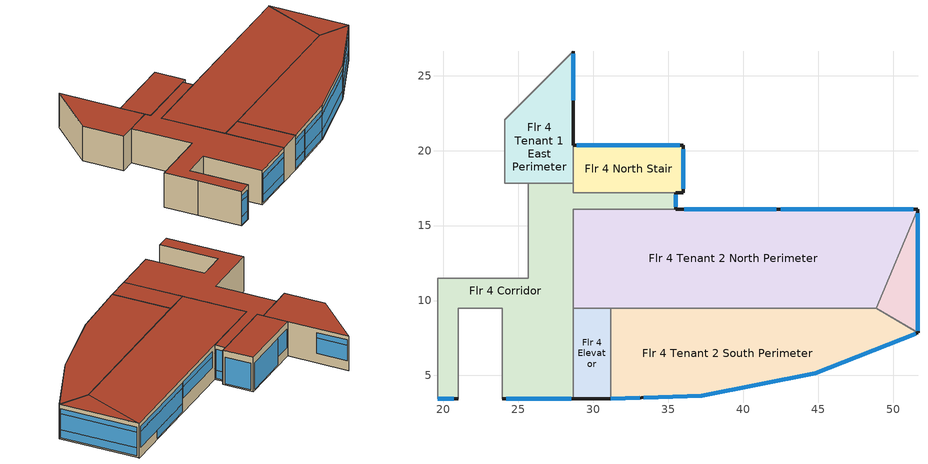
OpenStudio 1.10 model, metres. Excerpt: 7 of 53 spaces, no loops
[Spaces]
Flr 4 Tenant 2 South Perimeter
 floor to Flr 3 Tenant 2 East Perimeter: 48.87,9.5 51.66,7.85 50.78,7.5 z12.34
 floor to Flr 3 Tenant 2 South Perimeter: 31.19,9.5 48.87,9.5 50.78,7.5 44.8,5.14 37.24,3.65 31.19,3.46 z12.34
 floor to Flr 3 Elevator: 31.19,9.5 31.19,3.46 31.17,3.45 31.17,9.5 z12.34
 wall outside: 31.17,3.45 37.24,3.65 44.8,5.14 51.66,7.85 z12.34:16.04
 wall to Flr 4 Elevator: 31.17,9.5 31.17,3.45 z12.34:16.04
 wall to Flr 4 Tenant 2 North Perimeter: 48.87,9.5 31.17,9.5 z12.34:16.04
 wall to Flr 4 Tenant 2 East Perimeter: 51.66,7.85 48.87,9.5 z12.34:16.04
 window (GL-2 Glazing Proposed): 33.38,3.53 37.23,3.65 / 31.17,3.45 33.1,3.52 / 44.81,5.14 51.51,7.79 / 37.24,3.65 44.8,5.14 z13.36:15.04; 33.38,3.53 37.23,3.65 / 31.17,3.45 33.1,3.52 / 44.81,5.14 51.51,7.79 / 37.24,3.65 44.8,5.14 z15.04:15.6
 window (Glazing Spandrel Panel Proposed): 33.38,3.53 37.23,3.65 / 31.17,3.45 33.1,3.52 / 44.81,5.14 51.51,7.79 / 37.24,3.65 44.8,5.14 z12.5:13.35
 roof outside: 31.17,3.45 37.24,3.65 44.8,5.14 51.66,7.85 48.87,9.5 31.17,9.5 z16.04
Flr 4 Corridor
 floor to Flr 3 Corridor: 28.65,17.81 28.65,17.2 35.51,17.2 35.51,16.1 28.65,16.1 28.65,3.45 23.93,3.45 23.93,9.5 20.98,9.5 20.98,3.45 19.61,3.45 19.61,11.48 25.68,11.48 25.68,17.81 z12.34
 wall outside: 35.51,16.1 35.51,17.2 / 23.93,3.45 28.65,3.45 / 19.61,3.45 20.98,3.45 z12.34:16.04
 wall to Flr 4 Restroom: 25.68,17.81 25.68,11.48 19.61,11.48 z12.34:16.04
 wall to Flr 4 Tenant 1 East Perimeter: 28.65,17.81 25.68,17.81 z12.34:16.04
 wall to Flr 4 North Stair: 35.51,17.2 28.65,17.2 28.65,17.81 z12.34:16.04
 wall to Flr 4 Tenant 2 North Perimeter: 28.65,9.5 28.65,16.1 35.51,16.1 z12.34:16.04
 wall to Flr 4 Elevator: 28.65,3.45 28.65,9.5 z12.34:16.04
 wall to Flr 4 South Stair: 20.98,3.45 20.98,9.5 23.93,9.5 23.93,3.45 z12.34:16.04
 wall to Flr 4 Tenant 1 South Perimeter: 19.61,8.03 19.61,3.45 z12.34:16.04
 wall to Flr 4 Tenant 1 Core: 19.61,11.48 19.61,8.03 z12.34:16.04
 window (GL-2 Glazing Proposed): 19.62,3.45 20.71,3.45 / 24.2,3.45 28.54,3.45 z13.36:15.04; 19.62,3.45 20.71,3.45 / 24.2,3.45 28.54,3.45 z15.04:15.6
 window (Glazing Spandrel Panel Proposed): 19.62,3.45 20.71,3.45 / 24.2,3.45 28.54,3.45 z12.5:13.35
 window (GL-3 Glazing Proposed): 35.51,16.26 35.51,17.04 z13.36:15.6; 35.51,16.26 35.51,17.04 z12.5:13.35
 roof outside: 28.65,3.45 28.65,16.1 35.51,16.1 35.51,17.2 28.65,17.2 28.65,17.81 25.68,17.81 25.68,11.48 19.61,11.48 19.61,3.45 20.98,3.45 20.98,9.5 23.93,9.5 23.93,3.45 z16.04
Flr 4 Elevator
 floor to Flr 3 Elevator: 31.17,9.5 31.17,3.45 28.65,3.45 28.65,9.5 z12.34
 wall outside: 28.65,3.45 31.17,3.45 z12.34:16.04
 wall to Flr 4 Tenant 2 North Perimeter: 31.17,9.5 28.65,9.5 z12.34:16.04
 roof outside: 31.17,3.45 31.17,9.5 28.65,9.5 28.65,3.45 z16.04
Flr 4 Tenant 2 East Perimeter
 floor to Flr 3 Tenant 2 East Perimeter: 51.66,13.54 51.66,7.85 48.87,9.5 z12.34
 floor to Flr 3 Tenant 2 North Perimeter: 51.66,16.1 51.66,13.54 48.87,9.5 z12.34
 wall outside: 51.66,7.85 51.66,16.03 51.66,16.1 z12.34:16.04
 wall to Flr 4 Tenant 2 North Perimeter: 51.66,16.1 48.87,9.5 z12.34:16.04
 window (Glazing Spandrel Panel Proposed): 51.66,7.98 51.66,15.82 z12.5:13.35
 window (GL-3 Glazing Proposed): 51.66,7.98 51.66,15.82 z13.36:15.04; 51.66,7.98 51.66,15.82 z15.04:15.6
 roof outside: 51.66,7.85 51.66,16.1 48.87,9.5 z16.04
Flr 4 Tenant 2 North Perimeter
 floor to Flr 3 Tenant 2 North Perimeter: 51.66,16.1 48.87,9.5 28.65,9.5 28.65,16.1 z12.34
 wall outside: 51.66,16.1 35.51,16.1 z12.34:16.04
 window (GL-1 Glazing Proposed): 42.21,16.1 36.07,16.1 z13.87:15.04; 51.36,16.1 42.49,16.1 z13.36:15.04; 42.21,16.1 36.07,16.1 / 51.36,16.1 42.49,16.1 z15.04:15.6; 47.85,16.1 42.49,16.1 z12.5:13.35
 roof outside: 48.87,9.5 51.66,16.1 28.65,16.1 28.65,9.5 z16.04
Flr 4 North Stair
 floor to Flr 3 North Stair: 36.02,20.35 36.02,17.2 28.65,17.2 28.65,20.35 z12.34
 wall outside: 35.51,17.2 36.02,17.2 36.02,20.35 28.65,20.35 z12.34:16.04
 wall to Flr 4 Tenant 1 East Perimeter: 28.65,20.35 28.65,17.81 z12.34:16.04
 window (GL-3 Glazing Proposed): 36.02,17.45 36.02,20.09 z12.5:15.32
 window (GL-1 Glazing Proposed): 35.76,20.35 30.78,20.35 z12.5:15.32; 30.75,20.35 28.91,20.35 z13.36:15.32
 roof outside: 36.02,17.2 36.02,20.35 28.65,20.35 28.65,17.2 z16.04
Flr 4 Tenant 1 East Perimeter
 floor to Flr 3 Tenant 1 East Perimeter: 28.65,25.86 28.65,17.81 24.08,17.81 24.08,22.05 z12.34
 floor to Flr 3 Tenant 1 North Perimeter: 28.65,26.62 28.65,25.86 24.08,22.05 z12.34
 wall outside: 28.65,20.35 28.65,26.62 z12.34:16.04
 wall to Flr 4 Restroom: 24.08,17.81 25.68,17.81 z12.34:16.04
 wall to Flr 4 Tenant 1 Core: 24.08,22.05 24.08,17.81 z12.34:16.04
 wall to Flr 4 Tenant 1 North Perimeter: 28.65,26.62 24.08,22.05 z12.34:16.04
 window (GL-3 Glazing Proposed): 28.65,23.36 28.65,26.47 z15.04:15.6; 28.65,23.36 28.65,26.47 z13.36:15.04
 roof outside: 28.65,17.81 28.65,26.62 24.08,22.05 24.08,17.81 z16.04
[Building]
Building 1: Default Construction Set=189.1-2009 - CZ5 - Office
[ClimateZones]
Climate Zone Institution Name 1=ASHRAE; Climate Zone Document Name 1=ANSI/ASHRAE Standard 169; Climate Zone Document Year 1=2006; Climate Zone Value 1=5B; Climate Zone Institution Name 2=CEC; Climate Zone Document Name 2=California Climate Zone Descriptions; Climate Zone Document Year 2=1995
[Site]
Broomfield Jeffco  Boulder   S: Latitude {deg}=40.13; Longitude {deg}=-105.24; Time Zone {hr}=-7; Elevation {m}=1689
[SizingPeriod:DesignDay] Barometric Pressure {Pa}=83011; Sky Clearness=0; Rain Indicator=0; Snow Indicator=0; Day of Month=21; Daylight Saving Time Indicator=0; Dry-Bulb Temperature Range Modifier Type=DefaultMultipliers
Name | Maximum Dry-Bulb Temperature {C} | Daily Dry-Bulb Temperature Range {deltaC} | Humidity Indicating Conditions at Maximum Dry-Bulb {BasedOnField A3} | Wind Speed {m/s} | Wind Direction {deg} | Month | Day Type | Humidity Indicating Type | Solar Model Indicator | ASHRAE Taub | ASHRAE Taud
Denver Intl Ap Ann Htg 99.6% Condns DB | -17.4 | 0 | -17.4 | 3.3 | 160 | 12 | WinterDesignDay | Wetbulb | ASHRAEClearSky
Denver Intl Ap Ann Clg .4% Condns DP=>MDB | 19.9 | 15.2 | 16 | 4.2 | 80 | 7 | SummerDesignDay | Dewpoint | ASHRAETau | 0.424 | 2.012
Denver Intl Ap Ann Clg .4% Condns WB=>MDB | 27.3 | 15.2 | 18.3 | 4.2 | 80 | 7 | SummerDesignDay | Wetbulb | ASHRAETau | 0.424 | 2.012
Denver Intl Ap Ann Clg .4% Condns DB=>MWB | 34.6 | 15.2 | 15.7 | 4.2 | 80 | 7 | SummerDesignDay | Wetbulb | ASHRAETau | 0.424 | 2.012
[DefaultSurfaceConstructions]
Name | Floor Construction | Wall Construction | Roof Ceiling Construction
Default Surface Constructions 13 | ASHRAE 90.1-2010 Floor SteelJoist Exposed ClimateZone 5 | Canyon28 Proposed Wall | Canyon28 Proposed Roof
Default Surface Constructions 14 | Interior Floor | Interior Wall | Interior Ceiling
Default Surface Constructions 15 | 90.1-2010 Nonres 5B Ext Slab Unheated - 8in Slab without Carpet | 90.1-2010 Nonres 5B Ext Slab Unheated - 8in Slab without Carpet | 90.1-2010 Nonres 5B Ext Slab Unheated - 8in Slab without Carpet
[Construction]
Interior Floor: F16 Acoustic tile, F05 Ceiling air space resistance, M11 100mm lightweight concrete
Interior Wall: G01a 19mm gypsum board, F04 Wall air space resistance, G01a 19mm gypsum board
Interior Ceiling: M11 100mm lightweight concrete, F05 Ceiling air space resistance, F16 Acoustic tile
Exterior Door: F08 Metal surface, I01 25mm insulation board
Interior Window: Clear 3mm
Interior Door; Interior Partition: G05 25mm wood
GL-3 Glazing Baseline; GL-1 Glazing Baseline: Baseline Storefront Simple Glazing Material - UValue_0.45_SHGC_0.4_VT_0.5
Glazing Spandrel Panel Proposed: Spandrel Panel 0.568 0.4 0.000001
90.1-2010 Nonres 5B Ext Slab Unheated - 8in Slab without Carpet: MAT-CC05 8 HW CONCRETE
Canyon28 Proposed Roof: Roof Membrane, R-30 Roof Insulation, Metal Decking
Canyon28 Proposed Wall: Metal Panel - 1/4 in., 1.75IN Air Gap, R-12 Rigid Insulation, 5/8IN Gypsum, 6IN Metal Stud with R-21 Batt, 5/8IN Gypsum
GL-1 Glazing Proposed: GL-1 Storefront Simple Glazing Material - UValue_0.33_SHGC_0.25_VT_0.60
GL-2 Glazing Proposed: GL-2 Storefront Simple Glazing Material - UValue_0.33_SHGC_0.23_VT_0.51
GL-3 Glazing Proposed: GL-3 Storefront Simple Glazing Material - UValue_0.33_SHGC_0.21_VT_0.38
ASHRAE 90.1-2010 Floor SteelJoist Exposed ClimateZone 5: ASHRAE 90.1-2010 CZ 5 Exposed Floor Insulation, 4IN HW CONCRETE 90.1-2010 Exposed Floor, 90.1-2010 Exposed Floor CARPET PAD
[Material]
Name | Roughness | Thickness {m} | Conductivity {W/m-K} | Density {kg/m3} | Specific Heat {J/kg-K} | Thermal Absorptance | Solar Absorptance | Visible Absorptance
Roof Membrane | VeryRough | 0.0095 | 0.16 | 1121.29 | 1460 | 0.9 | 0.7 | 0.7
Metal Decking | MediumSmooth | 0.0015 | 45.006 | 7680 | 418.4 | 0.9 | 0.6 | 0.6
F16 Acoustic tile | MediumSmooth | 0.0191 | 0.06 | 368 | 590 | 0.9 | 0.3 | 0.3
M11 100mm lightweight concrete | MediumRough | 0.1016 | 0.53 | 1280 | 840 | 0.9 | 0.5 | 0.5
G01a 19mm gypsum board | MediumSmooth | 0.019 | 0.16 | 800 | 1090 | 0.9 | 0.4 | 0.4
F08 Metal surface | Smooth | 0.0008 | 45.28 | 7824 | 500 | 0.9 | 0.7 | 0.7
I01 25mm insulation board | MediumRough | 0.0254 | 0.03 | 43 | 1210 | 0.9 | 0.6 | 0.6
G05 25mm wood | MediumSmooth | 0.0254 | 0.15 | 608 | 1630 | 0.9 | 0.5 | 0.5
MAT-CC05 8 HW CONCRETE | Rough | 0.20321 | 1.311 | 2240 | 836.8 | 0.9 | 0.7 | 0.7
R-30 Roof Insulation | MediumRough | 0.1524 | 0.0288456 | 265 | 836.8 | 0.9 | 0.7 | 0.7
Metal Panel - 1/4 in. | Smooth | 0.00635 | 45.28 | 7824 | 500
R-12 Rigid Insulation | MediumRough | 0.0508 | 0.024038 | 91 | 837 | 0.9 | 0.5 | 0.5
5/8IN Gypsum | Smooth | 0.015875 | 0.16 | 784.9 | 830 | 0.9 | 0.92 | 0.92
6IN Metal Stud with R-21 Batt | MediumRough | 0.1524 | 0.116941 | 265 | 836.8 | 0.9 | 0.7 | 0.7
4IN HW CONCRETE 90.1-2010 Exposed Floor | Rough | 0.1016 | 2.30765 | 2240 | 836.8 | 0.9 | 0.85 | 0.85
ASHRAE 90.1-2010 CZ 5 Exposed Floor Insulation | MediumRough | 0.127 | 0.0307446 | 91 | 837 | 0.9 | 0.5 | 0.5
[Material:NoMass]
90.1-2010 Exposed Floor CARPET PAD: Roughness=Smooth; Thermal Resistance {m2-K/W}=0.216616; Thermal Absorptance=0.9; Solar Absorptance=0.8; Visible Absorptance=0.8
[Material:AirGap]
Name | Thermal Resistance {m2-K/W}
F05 Ceiling air space resistance | 0.18
F04 Wall air space resistance | 0.15
1.75IN Air Gap | 0.17611
[DefaultSubSurfaceConstructions]
Name | Fixed Window Construction | Operable Window Construction | Door Construction | Tubular Daylight Dome Construction | Tubular Daylight Diffuser Construction
Default Sub Surface Constructions 9 | GL-3 Glazing Baseline | GL-1 Glazing Baseline | Exterior Door | Interior Window | Interior Window
Default Sub Surface Constructions 10 | Interior Window | Interior Window | Interior Door
[WindowMaterial:Glazing]
Clear 3mm: Optical Data Type=SpectralAverage; Thickness {m}=0.003; Solar Transmittance at Normal Incidence=0.837; Front Side Solar Reflectance at Normal Incidence=0.075; Back Side Solar Reflectance at Normal Incidence=0; Visible Transmittance at Normal Incidence=0.898; Front Side Visible Reflectance at Normal Incidence=0.081; Back Side Visible Reflectance at Normal Incidence=0; Infrared Transmittance at Normal Incidence=0; Front Side Infrared Hemispherical Emissivity=0.84; Back Side Infrared Hemispherical Emissivity=0.84; Conductivity {W/m-K}=0.9; Dirt Correction Factor for Solar and Visible Transmittance=1; Solar Diffusing=No
[DefaultConstructionSet]
189.1-2009 - CZ5 - Office: Default Exterior Surface Constructions=Default Surface Constructions 13; Default Interior Surface Constructions=Default Surface Constructions 14; Default Ground Contact Surface Constructions=Default Surface Constructions 15; Default Exterior SubSurface Constructions=Default Sub Surface Constructions 9; Default Interior SubSurface Constructions=Default Sub Surface Constructions 10; Interior Partition Construction=Interior Partition
[WindowMaterial:SimpleGlazingSystem]
Name | U-Factor {W/m2-K} | Solar Heat Gain Coefficient | Visible Transmittance
Spandrel Panel 0.568 0.4 0.000001 | 0.94827 | 0.035 | 1e-006
Baseline Storefront Simple Glazing Material - UValue_0.45_SHGC_0.4_VT_0.5 | 2.55522 | 0.4 | 0.5
GL-1 Storefront Simple Glazing Material - UValue_0.33_SHGC_0.25_VT_0.60 | 1.87383 | 0.25 | 0.6
GL-2 Storefront Simple Glazing Material - UValue_0.33_SHGC_0.23_VT_0.51 | 1.87383 | 0.23 | 0.51
GL-3 Storefront Simple Glazing Material - UValue_0.33_SHGC_0.21_VT_0.38 | 1.87383 | 0.21 | 0.38
[DesignSpecification:OutdoorAir] Outdoor Air Method=Sum
Name | Outdoor Air Flow per Floor Area {m3/s-m2} | Outdoor Air Flow per Person {m3/s-person}
90.1-2010 - Office - Elec/MechRoom Ventilation | 0.00118925
90.1-2010 - Office - OpenOffice Ventilation | 0.000651688 | 0.00504542
90.1-2010 - Office - Corridor Ventilation; 90.1-2010 - Office - Stair Ventilation | 0.000651688
[ThermostatSetpoint:DualSetpoint]
Name | Heating Setpoint Temperature Schedule | Cooling Setpoint Temperature Schedule
Flr 4 Tenant 2 East Perimeter Thermostat; Flr 4 Tenant 2 South Perimeter Thermostat; Flr 4 Tenant 2 North Perimeter Thermostat; Flr 4 Tenant 1 East Perimeter Thermostat; Flr 4 Common Thermostat | Medium Office HtgSetp | Medium Office ClgSetp
Flr 1 North Stair Thermostat | Low HtgSetp | High ClgSetp
[DefaultScheduleSet] Lighting Schedule=Office Bldg Light; Infiltration Schedule=Medium Office Infil Quarter On
90.1-2010 - Office - Elec/MechRoom Schedule Set: Electric Equipment Schedule=Medium Office Bldg Equip
90.1-2010 - Office - OpenOffice Schedule Set; 90.1-2010 - Office - Corridor Schedule Set: Electric Equipment Schedule=Medium Office Bldg Equip; Number of People Schedule=Medium Office Bldg Occ; People Activity Level Schedule=Medium Office Activity
90.1-2010 - Office - Stair Schedule Set: 
[BuildingStory]
Building Story 4: Nominal Z Coordinate {m}=0; Nominal Floor to Floor Height {m}=3.6957
[Space] Building Story=Building Story 4
Name | Space Type | Thermal Zone
Flr 4 Tenant 2 South Perimeter | 90.1-2010 - Office - OpenOffice | Flr 4 Tenant 2 South Perimeter
Flr 4 Corridor | 90.1-2010 - Office - Corridor | Flr 4 Common
Flr 4 Elevator | 90.1-2010 - Office - Elec/MechRoom | Flr 4 Elevator
Flr 4 Tenant 2 East Perimeter | 90.1-2010 - Office - OpenOffice | Flr 4 Tenant 2 East Perimeter
Flr 4 Tenant 2 North Perimeter | 90.1-2010 - Office - OpenOffice | Flr 4 Tenant 2 North Perimeter
Flr 4 North Stair | 90.1-2010 - Office - Stair | North Stair
Flr 4 Tenant 1 East Perimeter | 90.1-2010 - Office - OpenOffice | Flr 4 Tenant 1 East Perimeter
[ThermalZone] Use Ideal Air Loads=No
Name | Thermostat
Flr 4 Common | Flr 4 Common Thermostat
Flr 4 Elevator
Flr 4 Tenant 2 North Perimeter | Flr 4 Tenant 2 North Perimeter Thermostat
Flr 4 Tenant 2 East Perimeter | Flr 4 Tenant 2 East Perimeter Thermostat
Flr 4 Tenant 2 South Perimeter | Flr 4 Tenant 2 South Perimeter Thermostat
Flr 4 Tenant 1 East Perimeter | Flr 4 Tenant 1 East Perimeter Thermostat
North Stair | Flr 1 North Stair Thermostat
[Sizing:Zone]
Flr 4 Elevator: Zone Cooling Design Supply Air Temperature {C}=14; Zone Heating Design Supply Air Temperature {C}=40; Zone Cooling Design Supply Air Humidity Ratio {kg-H2O/kg-air}=0.0085; Zone Heating Design Supply Air Humidity Ratio {kg-H2O/kg-air}=0.008; Cooling Design Air Flow Method=DesignDay; Heating Design Air Flow Method=DesignDay
[SpaceType] Standards Building Type=Office
Name | Default Schedule Set | Design Specification Outdoor Air Object | Standards Space Type
90.1-2010 - Office - Elec/MechRoom | 90.1-2010 - Office - Elec/MechRoom Schedule Set | 90.1-2010 - Office - Elec/MechRoom Ventilation | Elec/MechRoom
90.1-2010 - Office - OpenOffice | 90.1-2010 - Office - OpenOffice Schedule Set | 90.1-2010 - Office - OpenOffice Ventilation | OpenOffice
90.1-2010 - Office - Corridor | 90.1-2010 - Office - Corridor Schedule Set | 90.1-2010 - Office - Corridor Ventilation | Corridor
90.1-2010 - Office - Stair | 90.1-2010 - Office - Stair Schedule Set | 90.1-2010 - Office - Stair Ventilation | Stair
[People]
Name | People Definition | Space or SpaceType
90.1-2010 - Office - OpenOffice People | 90.1-2010 - Office - OpenOffice People Definition | 90.1-2010 - Office - OpenOffice
90.1-2010 - Office - Corridor People | 90.1-2010 - Office - Corridor People Definition | 90.1-2010 - Office - Corridor
[People:Definition] Number of People Calculation Method=People/Area; Fraction Radiant=0.3
Name | People per Space Floor Area {person/m2}
90.1-2010 - Office - OpenOffice People Definition | 0.0565105
90.1-2010 - Office - Corridor People Definition | 0.0107639
[Lights]
Name | Lights Definition | Space or SpaceType
90.1-2010 - Office - Elec/MechRoom Lights | 90.1-2010 - Office - Elec/MechRoom Lights Definition | 90.1-2010 - Office - Elec/MechRoom
90.1-2010 - Office - OpenOffice Lights | 90.1-2010 - Office - OpenOffice Lights Definition | 90.1-2010 - Office - OpenOffice
90.1-2010 - Office - Corridor Lights | 90.1-2010 - Office - Corridor Lights Definition | 90.1-2010 - Office - Corridor
90.1-2010 - Office - Stair Lights | 90.1-2010 - Office - Stair Lights Definition | 90.1-2010 - Office - Stair
[Lights:Definition] Design Level Calculation Method=Watts/Area
Name | Watts per Space Floor Area {W/m2}
90.1-2010 - Office - Elec/MechRoom Lights Definition | 10.2257
90.1-2010 - Office - OpenOffice Lights Definition | 10.5486
90.1-2010 - Office - Corridor Lights Definition | 7.10418
90.1-2010 - Office - Stair Lights Definition | 7.4271
[ElectricEquipment]
Name | Electric Equipment Definition | Space or SpaceType
90.1-2010 - Office - Elec/MechRoom Electric Equipment | 90.1-2010 - Office - Elec/MechRoom Electric Equipment Definition | 90.1-2010 - Office - Elec/MechRoom
90.1-2010 - Office - OpenOffice Electric Equipment | 90.1-2010 - Office - OpenOffice Electric Equipment Definition | 90.1-2010 - Office - OpenOffice
90.1-2010 - Office - Corridor Electric Equipment | 90.1-2010 - Office - Corridor Electric Equipment Definition | 90.1-2010 - Office - Corridor
[ElectricEquipment:Definition] Design Level Calculation Method=Watts/Area
Name | Watts per Space Floor Area {W/m2}
90.1-2010 - Office - Elec/MechRoom Electric Equipment Definition | 8.186633
90.1-2010 - Office - OpenOffice Electric Equipment Definition | 21.52782
90.1-2010 - Office - Corridor Electric Equipment Definition | 4.851338
[SpaceInfiltration:DesignFlowRate] Design Flow Rate Calculation Method=Flow/ExteriorArea; Flow per Exterior Surface Area {m3/s-m2}=0.000226568
Name | Space or SpaceType
90.1-2010 - Office - Elec/MechRoom Infiltration | 90.1-2010 - Office - Elec/MechRoom
90.1-2010 - Office - OpenOffice Infiltration | 90.1-2010 - Office - OpenOffice
90.1-2010 - Office - Corridor Infiltration | 90.1-2010 - Office - Corridor
90.1-2010 - Office - Stair Infiltration | 90.1-2010 - Office - Stair
[Schedule:Ruleset]
Name | Default Day Schedule | Summer Design Day Schedule | Winter Design Day Schedule
Office Bldg Light | Office Bldg Light Default Schedule | Office Bldg Light Summer Design Day | Office Bldg Light Winter Design Day
Medium Office HtgSetp | Medium Office HtgSetp Default Schedule | Medium Office HtgSetp Summer Design Day | Medium Office HtgSetp Winter Design Day
Medium Office ClgSetp | Medium Office ClgSetp Default Schedule | Medium Office ClgSetp Summer Design Day | Medium Office ClgSetp Winter Design Day
Medium Office Bldg Occ | Medium Office Bldg Occ Default Schedule | Medium Office Bldg Occ Summer Design Day | Medium Office Bldg Occ Winter Design Day
Medium Office Activity | Medium Office Activity Default Schedule | Medium Office Activity Summer Design Day | Medium Office Activity Winter Design Day
Medium Office Infil Quarter On | Medium Office Infil Quarter On Default Schedule | Medium Office Infil Quarter On Summer Design Day | Medium Office Infil Quarter On Winter Design Day
Medium Office Bldg Equip | Medium Office Bldg Equip Default Schedule | Medium Office Bldg Equip Summer Design Day | Medium Office Bldg Equip Winter Design Day
Low HtgSetp | Schedule Day 11
High ClgSetp | Schedule Day 26
[Schedule:Day]
Office Bldg Light Default Schedule: 5, 0, 0.05, 7, 0, 0.1, 8, 0, 0.3, 17, 0, 0.9, 18, 0, 0.7, 20, 0, 0.5, 22, 0, 0.3, 23, 0, 0.1, 24, 0, 0.05
Office Bldg Light Summer Design Day; Medium Office Infil Quarter On Rule 1 Day Schedule; Medium Office Bldg Equip Summer Design Day: 24, 0, 1
Office Bldg Light Winter Design Day; Medium Office Bldg Occ Winter Design Day; Medium Office Bldg Occ Rule 1 Day Schedule; Medium Office Bldg Equip Winter Design Day: 24, 0, 0
Office Bldg Light Rule 1 Day Schedule: 24, 0, 0.05
Office Bldg Light Rule 2 Day Schedule: 6, 0, 0.05, 8, 0, 0.1, 14, 0, 0.5, 17, 0, 0.15, 24, 0, 0.05
Medium Office HtgSetp Default Schedule: 6, 0, 15.6, 22, 0, 21, 24, 0, 15.6
Medium Office HtgSetp Summer Design Day; Medium Office HtgSetp Rule 1 Day Schedule: 24, 0, 15.6
Medium Office HtgSetp Winter Design Day: 24, 0, 21
Medium Office HtgSetp Rule 2 Day Schedule: 6, 0, 15.6, 18, 0, 21, 24, 0, 15.6
Medium Office ClgSetp Default Schedule; Medium Office ClgSetp Summer Design Day: 6, 0, 26.7, 22, 0, 24, 24, 0, 26.7
Medium Office ClgSetp Winter Design Day; Medium Office ClgSetp Rule 1 Day Schedule: 24, 0, 26.7
Medium Office ClgSetp Rule 2 Day Schedule: 6, 0, 26.7, 18, 0, 24, 24, 0, 26.7
Medium Office Bldg Occ Default Schedule: 7, 0, 0, 8, 0, 0.2, 12, 0, 0.95, 13, 0, 0.5, 17, 0, 0.95, 18, 0, 0.7, 20, 0, 0.4, 22, 0, 0.1, 24, 0, 0
Medium Office Bldg Occ Summer Design Day: 6, 0, 0, 22, 0, 1, 24, 0, 0.05
Medium Office Bldg Occ Rule 2 Day Schedule: 7, 0, 0, 8, 0, 0.1, 14, 0, 0.5, 17, 0, 0.1, 24, 0, 0
Medium Office Activity Default Schedule; Medium Office Activity Summer Design Day; Medium Office Activity Winter Design Day: 24, 0, 120
Medium Office Infil Quarter On Default Schedule; Medium Office Infil Quarter On Summer Design Day: 6, 0, 1, 22, 0, 0.25, 24, 0, 1
Medium Office Infil Quarter On Winter Design Day; Medium Office Infil Quarter On Rule 2 Day Schedule: 6, 0, 1, 18, 0, 0.25, 24, 0, 1
Medium Office Bldg Equip Default Schedule: 8, 0, 0.142, 12, 0, 0.3195, 13, 0, 0.284, 17, 0, 0.3195, 18, 0, 0.284, 20, 0, 0.213, 22, 0, 0.1775, 24, 0, 0.142
Medium Office Bldg Equip Rule 1 Day Schedule: 24, 0, 0.1065
Medium Office Bldg Equip Rule 2 Day Schedule: 6, 0, 0.1065, 8, 0, 0.142, 14, 0, 0.1775, 17, 0, 0.12425, 24, 0, 0.1065
Schedule Day 11: 24, 0, 12.78
Schedule Day 26: 24, 0, 26.6667
[Schedule:Rule] Apply Monday=No; Apply Tuesday=No; Apply Wednesday=No; Apply Thursday=No; Apply Friday=No; Date Specification Type=DateRange; Start Month=1; Start Day=1; End Month=12; End Day=31
Name | Schedule Ruleset | Rule Order | Day Schedule | Apply Sunday | Apply Saturday
Office Bldg Light Rule 1 | Office Bldg Light | 0 | Office Bldg Light Rule 1 Day Schedule | Yes | No
Office Bldg Light Rule 2 | Office Bldg Light | 1 | Office Bldg Light Rule 2 Day Schedule | No | Yes
Medium Office HtgSetp Rule 1 | Medium Office HtgSetp | 0 | Medium Office HtgSetp Rule 1 Day Schedule | Yes | No
Medium Office HtgSetp Rule 2 | Medium Office HtgSetp | 1 | Medium Office HtgSetp Rule 2 Day Schedule | No | Yes
Medium Office ClgSetp Rule 1 | Medium Office ClgSetp | 0 | Medium Office ClgSetp Rule 1 Day Schedule | Yes | No
Medium Office ClgSetp Rule 2 | Medium Office ClgSetp | 1 | Medium Office ClgSetp Rule 2 Day Schedule | No | Yes
Medium Office Bldg Occ Rule 1 | Medium Office Bldg Occ | 0 | Medium Office Bldg Occ Rule 1 Day Schedule | Yes | No
Medium Office Bldg Occ Rule 2 | Medium Office Bldg Occ | 1 | Medium Office Bldg Occ Rule 2 Day Schedule | No | Yes
Medium Office Infil Quarter On Rule 1 | Medium Office Infil Quarter On | 0 | Medium Office Infil Quarter On Rule 1 Day Schedule | Yes | No
Medium Office Infil Quarter On Rule 2 | Medium Office Infil Quarter On | 1 | Medium Office Infil Quarter On Rule 2 Day Schedule | No | Yes
Medium Office Bldg Equip Rule 1 | Medium Office Bldg Equip | 0 | Medium Office Bldg Equip Rule 1 Day Schedule | Yes | No
Medium Office Bldg Equip Rule 2 | Medium Office Bldg Equip | 1 | Medium Office Bldg Equip Rule 2 Day Schedule | No | Yes
